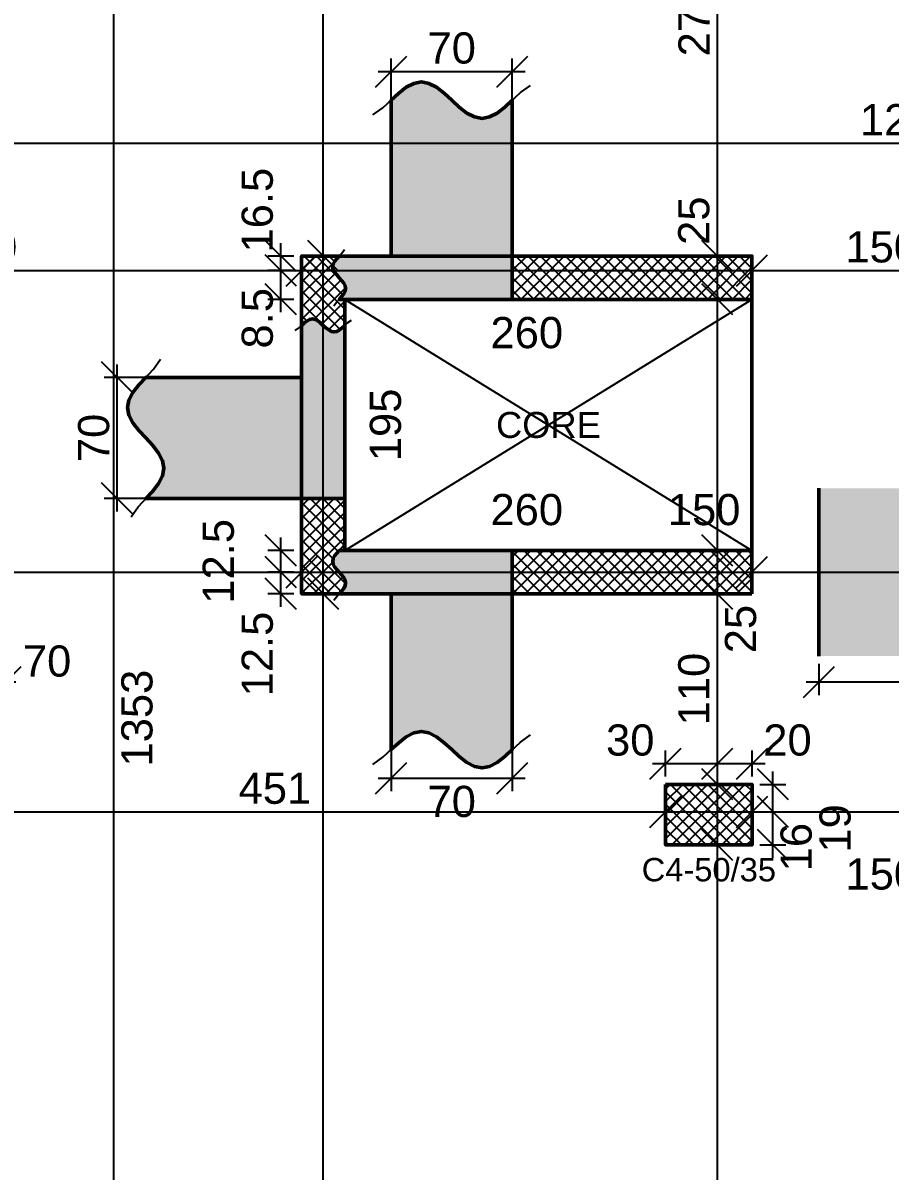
# Model space of a CAD drawing. Header units: millimetres. Extents: x -231 to 4719, y -2977 to 4533.
# Drawn here: x 427 to 928, y 3049 to 3712 of the extents above; entities that cross this region are included whole.
import ezdxf
from ezdxf.enums import TextEntityAlignment as Align

# ---------------------------------------------------------------- set-up
doc = ezdxf.new("R2010")
doc.units = ezdxf.units.MM
for name, color, linetype, lineweight in [('COLUMN', 4, 'Continuous', 50), ('OPENING', 90, 'Continuous', 50), ('WALL', 1, 'Continuous', 50)]:
    doc.layers.add(name, color=color, linetype=linetype, lineweight=lineweight)
for name, color, linetype in [('FW_AXIS', 7, 'Continuous'), ('FW_COLUMN_HATCH', 8, 'Continuous'), ('FW_DIM', 7, 'Continuous'), ('FW_OPENING', 1, 'Continuous'), ('FW_SLAB_SECTION', 8, 'Continuous'), ('FW_TEXT', 7, 'Continuous'), ('FW_WALL_HATCH', 8, 'Continuous'), ('FW_WALL_SECTION', 8, 'Continuous')]:
    doc.layers.add(name, color=color, linetype=linetype)
doc.styles.add('REBAR_TXT', font='arial.ttf')
doc.styles.get("Standard").update_dxf_attribs({"font": 'arial.ttf'})
doc.dimstyles.new('FW_DIM', dxfattribs={"dimtxt": 18, "dimasz": 9, "dimexe": 7.5, "dimexo": 4.5, "dimgap": 4.5, "dimtad": 1, "dimdec": 0, "dimtxsty": 'Standard', "dimtsz": 9, "dimcen": 2.5, "dimdle": 7.5, "dimclrd": 256, "dimclre": 256, "dimclrt": 7, "dimazin": 3, "dimtfac": 1, "dimtmove": 2, "dimatfit": 3})

# ---------------------------------------------------------------- blocks, each defined once
blk = doc.blocks.new('_OBLIQUE')
at = {"color": 0, "linetype": 'BYBLOCK'}
blk.add_line((-0.5, -0.5), (0.5, 0.5), dxfattribs=at)
blk = doc.blocks.new('*D4')
for p, q in [((639.7, 3377.88), (639.7, 3268.38)), ((709.7, 3377.88), (709.7, 3268.38)), ((632.2, 3275.88), (717.2, 3275.88))]:
    blk.add_line(p, q)
at = {"layer": 'Defpoints'}
for p in [(639.7, 3382.38), (709.7, 3382.38), (639.7, 3275.88)]:
    blk.add_point(p, dxfattribs=at)
at = {"layer": 'FW_DIM', "xscale": 18, "yscale": 18}
for p in [(639.7, 3275.88), (709.7, 3275.88)]:
    blk.add_blockref('_OBLIQUE', p, dxfattribs=at)
at = {"layer": 'FW_DIM', "color": 7, "insert": (674.7, 3262.38), "char_height": 18, "attachment_point": 5}
blk.add_mtext('70', dxfattribs=at)
blk = doc.blocks.new('*D5')
for p, q in [((639.7, 3581.83), (639.7, 3691.33)), ((709.7, 3581.83), (709.7, 3691.33)), ((632.2, 3683.83), (717.2, 3683.83))]:
    blk.add_line(p, q)
at = {"layer": 'Defpoints'}
for p in [(639.7, 3683.83), (639.7, 3577.33), (709.7, 3577.33)]:
    blk.add_point(p, dxfattribs=at)
at = {"layer": 'FW_DIM', "xscale": 18, "yscale": 18}
for p in [(639.7, 3683.83), (709.7, 3683.83)]:
    blk.add_blockref('_OBLIQUE', p, dxfattribs=at)
at = {"layer": 'FW_DIM', "color": 7, "insert": (674.7, 3697.33), "char_height": 18, "attachment_point": 5}
blk.add_mtext('70', dxfattribs=at)
blk = doc.blocks.new('*D6')
for p, q in [((481.51, 3429.82), (481.51, 3514.82)), ((583.51, 3507.32), (474.01, 3507.32)), ((583.51, 3437.32), (474.01, 3437.32))]:
    blk.add_line(p, q)
at = {"layer": 'Defpoints'}
for p in [(588.01, 3507.32), (481.51, 3437.32), (588.01, 3437.32)]:
    blk.add_point(p, dxfattribs=at)
at = {"layer": 'FW_DIM', "xscale": 18, "yscale": 18, "rotation": 90}
for p in [(481.51, 3507.32), (481.51, 3437.32)]:
    blk.add_blockref('_OBLIQUE', p, dxfattribs=at)
at = {"layer": 'FW_DIM', "color": 7, "insert": (468.01, 3472.32), "char_height": 18, "attachment_point": 5, "rotation": 90}
blk.add_mtext('70', dxfattribs=at)
blk = doc.blocks.new('*D14')
for p, q in [((347.03, 3341.92), (347.03, 3323.92)), ((417.03, 3341.92), (417.03, 3323.92)), ((423.03, 3331.42), (339.53, 3331.42))]:
    blk.add_line(p, q)
at = {"layer": 'Defpoints'}
for p in [(347.03, 3346.42), (417.03, 3346.42), (347.03, 3331.42)]:
    blk.add_point(p, dxfattribs=at)
at = {"layer": 'FW_DIM', "xscale": 18, "yscale": 18}
for p in [(347.03, 3331.42), (417.03, 3331.42)]:
    blk.add_blockref('_OBLIQUE', p, dxfattribs=at)
at = {"layer": 'FW_DIM', "color": 7, "insert": (441.03, 3343.42), "char_height": 18, "attachment_point": 5}
blk.add_mtext('70', dxfattribs=at)
blk = doc.blocks.new('*D15')
for p, q in [((886.81, 3341.92), (886.81, 3323.92)), ((956.81, 3341.92), (956.81, 3323.92)), ((962.81, 3331.42), (879.31, 3331.42))]:
    blk.add_line(p, q)
at = {"layer": 'Defpoints'}
for p in [(886.81, 3346.42), (956.81, 3346.42), (886.81, 3331.42)]:
    blk.add_point(p, dxfattribs=at)
at = {"layer": 'FW_DIM', "xscale": 18, "yscale": 18}
for p in [(886.81, 3331.42), (956.81, 3331.42)]:
    blk.add_blockref('_OBLIQUE', p, dxfattribs=at)
at = {"layer": 'FW_DIM', "color": 7, "insert": (980.81, 3343.42), "char_height": 18, "attachment_point": 5}
blk.add_mtext('70', dxfattribs=at)
blk = doc.blocks.new('*D34')
for p, q in [((576.01, 3374.88), (576.01, 3402.35)), ((583.51, 3394.85), (568.51, 3394.85)), ((583.51, 3382.38), (568.51, 3382.38))]:
    blk.add_line(p, q)
at = {"layer": 'Defpoints'}
for p in [(588.01, 3394.85), (576.01, 3382.38), (588.01, 3382.38)]:
    blk.add_point(p, dxfattribs=at)
at = {"layer": 'FW_DIM', "xscale": 18, "yscale": 18, "rotation": 90}
for p in [(576.01, 3394.85), (576.01, 3382.38)]:
    blk.add_blockref('_OBLIQUE', p, dxfattribs=at)
at = {"layer": 'FW_DIM', "color": 7, "insert": (562.51, 3347.58), "char_height": 18, "attachment_point": 5, "rotation": 90}
blk.add_mtext('12.5', dxfattribs=at)
blk = doc.blocks.new('*D35')
for p, q in [((576.01, 3387.35), (576.01, 3414.82)), ((583.51, 3407.32), (568.51, 3407.32)), ((583.51, 3394.85), (568.51, 3394.85))]:
    blk.add_line(p, q)
at = {"layer": 'Defpoints'}
for p in [(588.01, 3407.32), (576.01, 3394.85), (588.01, 3394.85)]:
    blk.add_point(p, dxfattribs=at)
at = {"layer": 'FW_DIM', "xscale": 18, "yscale": 18, "rotation": 90}
for p in [(576.01, 3407.32), (576.01, 3394.85)]:
    blk.add_blockref('_OBLIQUE', p, dxfattribs=at)
at = {"layer": 'FW_DIM', "color": 7, "insert": (540.01, 3401.08), "char_height": 18, "attachment_point": 5, "rotation": 90}
blk.add_mtext('12.5', dxfattribs=at)
blk = doc.blocks.new('*D36')
for p, q in [((576.01, 3544.85), (576.01, 3576.52)), ((583.51, 3569.02), (568.51, 3569.02)), ((583.51, 3552.35), (568.51, 3552.35))]:
    blk.add_line(p, q)
at = {"layer": 'Defpoints'}
for p in [(588.01, 3569.02), (576.01, 3552.35), (588.01, 3552.35)]:
    blk.add_point(p, dxfattribs=at)
at = {"layer": 'FW_DIM', "xscale": 18, "yscale": 18, "rotation": 90}
for p in [(576.01, 3569.02), (576.01, 3552.35)]:
    blk.add_blockref('_OBLIQUE', p, dxfattribs=at)
at = {"layer": 'FW_DIM', "color": 7, "insert": (562.51, 3603.82), "char_height": 18, "attachment_point": 5, "rotation": 90}
blk.add_mtext('16.5', dxfattribs=at)
blk = doc.blocks.new('*D37')
for p, q in [((576.01, 3561.52), (576.01, 3584.83)), ((583.51, 3577.33), (568.51, 3577.33)), ((583.51, 3569.02), (568.51, 3569.02))]:
    blk.add_line(p, q)
at = {"layer": 'Defpoints'}
for p in [(588.01, 3577.33), (576.01, 3569.02), (588.01, 3569.02)]:
    blk.add_point(p, dxfattribs=at)
at = {"layer": 'FW_DIM', "xscale": 18, "yscale": 18, "rotation": 90}
for p in [(576.01, 3577.33), (576.01, 3569.02)]:
    blk.add_blockref('_OBLIQUE', p, dxfattribs=at)
at = {"layer": 'FW_DIM', "color": 7, "insert": (562.51, 3541.42), "char_height": 18, "attachment_point": 5, "rotation": 90}
blk.add_mtext('8.5', dxfattribs=at)
blk = doc.blocks.new('*D60')
for p, q in [((798.2, 3276.82), (798.2, 3291.82)), ((828.11, 3276.82), (828.11, 3291.82)), ((790.7, 3284.32), (835.61, 3284.32))]:
    blk.add_line(p, q)
at = {"layer": 'Defpoints'}
for p in [(798.2, 3284.32), (798.2, 3272.32), (828.11, 3272.32)]:
    blk.add_point(p, dxfattribs=at)
at = {"layer": 'FW_DIM', "xscale": 18, "yscale": 18}
for p in [(798.2, 3284.32), (828.11, 3284.32)]:
    blk.add_blockref('_OBLIQUE', p, dxfattribs=at)
at = {"layer": 'FW_DIM', "color": 7, "insert": (777.8, 3297.82), "char_height": 18, "attachment_point": 5}
blk.add_mtext('30', dxfattribs=at)
blk = doc.blocks.new('*D61')
for p, q in [((828.11, 3276.82), (828.11, 3291.82)), ((848.21, 3276.82), (848.21, 3291.82)), ((820.61, 3284.32), (855.71, 3284.32))]:
    blk.add_line(p, q)
at = {"layer": 'Defpoints'}
for p in [(828.11, 3284.32), (828.11, 3272.32), (848.21, 3272.32)]:
    blk.add_point(p, dxfattribs=at)
at = {"layer": 'FW_DIM', "xscale": 18, "yscale": 18}
for p in [(828.11, 3284.32), (848.21, 3284.32)]:
    blk.add_blockref('_OBLIQUE', p, dxfattribs=at)
at = {"layer": 'FW_DIM', "color": 7, "insert": (868.61, 3297.82), "char_height": 18, "attachment_point": 5}
blk.add_mtext('20', dxfattribs=at)
blk = doc.blocks.new('*D62')
for p, q in [((860.21, 3229.84), (860.21, 3263.99)), ((852.71, 3256.49), (867.71, 3256.49)), ((852.71, 3237.34), (867.71, 3237.34))]:
    blk.add_line(p, q)
at = {"layer": 'Defpoints'}
for p in [(848.21, 3256.49), (848.21, 3237.34), (860.21, 3237.34)]:
    blk.add_point(p, dxfattribs=at)
at = {"layer": 'FW_DIM', "xscale": 18, "yscale": 18, "rotation": 90}
for p in [(860.21, 3256.49), (860.21, 3237.34)]:
    blk.add_blockref('_OBLIQUE', p, dxfattribs=at)
at = {"layer": 'FW_DIM', "color": 7, "insert": (896.21, 3246.91), "char_height": 18, "attachment_point": 5, "rotation": 90}
blk.add_mtext('19', dxfattribs=at)
blk = doc.blocks.new('*D63')
for p, q in [((860.21, 3248.99), (860.21, 3279.82)), ((852.71, 3272.32), (867.71, 3272.32)), ((852.71, 3256.49), (867.71, 3256.49))]:
    blk.add_line(p, q)
at = {"layer": 'Defpoints'}
for p in [(848.21, 3272.32), (848.21, 3256.49), (860.21, 3256.49)]:
    blk.add_point(p, dxfattribs=at)
at = {"layer": 'FW_DIM', "xscale": 18, "yscale": 18, "rotation": 90}
for p in [(860.21, 3272.32), (860.21, 3256.49)]:
    blk.add_blockref('_OBLIQUE', p, dxfattribs=at)
at = {"layer": 'FW_DIM', "color": 7, "insert": (873.71, 3236.09), "char_height": 18, "attachment_point": 5, "rotation": 90}
blk.add_mtext('16', dxfattribs=at)
blk = doc.blocks.new('*D73')
for p, q in [((347, 3260.99), (347, 3263.99)), ((798.2, 3260.99), (798.2, 3263.99)), ((339.5, 3256.49), (805.7, 3256.49))]:
    blk.add_line(p, q)
at = {"layer": 'Defpoints'}
for p in [(347, 3256.49), (347, 3256.49), (798.2, 3256.49)]:
    blk.add_point(p, dxfattribs=at)
at = {"layer": 'FW_DIM', "xscale": 18, "yscale": 18}
for p in [(347, 3256.49), (798.2, 3256.49)]:
    blk.add_blockref('_OBLIQUE', p, dxfattribs=at)
at = {"layer": 'FW_DIM', "color": 7, "insert": (572.6, 3269.99), "char_height": 18, "attachment_point": 5}
blk.add_mtext('451', dxfattribs=at)
blk = doc.blocks.new('*D74')
for p, q in [((798.2, 3260.99), (798.2, 3263.99)), ((848.21, 3260.99), (848.21, 3263.99)), ((790.7, 3256.49), (855.71, 3256.49))]:
    blk.add_line(p, q)
at = {"layer": 'Defpoints'}
for p in [(798.2, 3256.49), (798.2, 3256.49), (848.21, 3256.49)]:
    blk.add_point(p, dxfattribs=at)
at = {"layer": 'FW_DIM', "xscale": 18, "yscale": 18}
for p in [(798.2, 3256.49), (848.21, 3256.49)]:
    blk.add_blockref('_OBLIQUE', p, dxfattribs=at)
blk = doc.blocks.new('*D75')
for p, q in [((848.21, 3260.99), (848.21, 3263.99)), ((997.99, 3260.99), (997.99, 3263.99)), ((840.71, 3256.49), (1005.49, 3256.49))]:
    blk.add_line(p, q)
at = {"layer": 'Defpoints'}
for p in [(848.21, 3256.49), (848.21, 3256.49), (997.99, 3256.49)]:
    blk.add_point(p, dxfattribs=at)
at = {"layer": 'FW_DIM', "xscale": 18, "yscale": 18}
for p in [(848.21, 3256.49), (997.99, 3256.49)]:
    blk.add_blockref('_OBLIQUE', p, dxfattribs=at)
at = {"layer": 'FW_DIM', "color": 7, "insert": (923.1, 3220.49), "char_height": 18, "attachment_point": 5}
blk.add_mtext('150', dxfattribs=at)
blk = doc.blocks.new('*D79')
for p, q in [((0, 3399.35), (0, 3402.35)), ((588.01, 3399.35), (588.01, 3402.35)), ((-7.5, 3394.85), (595.51, 3394.85))]:
    blk.add_line(p, q)
at = {"layer": 'Defpoints'}
for p in [(0, 3394.85), (0, 3394.85), (588.01, 3394.85)]:
    blk.add_point(p, dxfattribs=at)
at = {"layer": 'FW_DIM', "xscale": 18, "yscale": 18}
for p in [(0, 3394.85), (588.01, 3394.85)]:
    blk.add_blockref('_OBLIQUE', p, dxfattribs=at)
at = {"layer": 'FW_DIM', "color": 7, "insert": (294.01, 3408.35), "char_height": 18, "attachment_point": 5}
blk.add_mtext('588', dxfattribs=at)
blk = doc.blocks.new('*D80')
for p, q in [((588.01, 3399.35), (588.01, 3402.35)), ((848.07, 3399.35), (848.07, 3402.35)), ((580.51, 3394.85), (855.57, 3394.85))]:
    blk.add_line(p, q)
at = {"layer": 'Defpoints'}
for p in [(588.01, 3394.85), (588.01, 3394.85), (848.07, 3394.85)]:
    blk.add_point(p, dxfattribs=at)
at = {"layer": 'FW_DIM', "xscale": 18, "yscale": 18}
for p in [(588.01, 3394.85), (848.07, 3394.85)]:
    blk.add_blockref('_OBLIQUE', p, dxfattribs=at)
at = {"layer": 'FW_DIM', "color": 7, "insert": (718.04, 3430.85), "char_height": 18, "attachment_point": 5}
blk.add_mtext('260', dxfattribs=at)
blk = doc.blocks.new('*D81')
for p, q in [((848.07, 3399.35), (848.07, 3402.35)), ((998.01, 3399.35), (998.01, 3402.35)), ((840.57, 3394.85), (1005.51, 3394.85))]:
    blk.add_line(p, q)
at = {"layer": 'Defpoints'}
for p in [(848.07, 3394.85), (848.07, 3394.85), (998.01, 3394.85)]:
    blk.add_point(p, dxfattribs=at)
at = {"layer": 'FW_DIM', "xscale": 18, "yscale": 18}
for p in [(848.07, 3394.85), (998.01, 3394.85)]:
    blk.add_blockref('_OBLIQUE', p, dxfattribs=at)
at = {"layer": 'FW_DIM', "color": 7, "insert": (820.47, 3430.85), "char_height": 18, "attachment_point": 5}
blk.add_mtext('150', dxfattribs=at)
blk = doc.blocks.new('*D83')
for p, q in [((217.67, 3573.52), (217.67, 3576.52)), ((588.01, 3573.52), (588.01, 3576.52)), ((210.17, 3569.02), (595.51, 3569.02))]:
    blk.add_line(p, q)
at = {"layer": 'Defpoints'}
for p in [(217.67, 3569.02), (217.67, 3569.02), (588.01, 3569.02)]:
    blk.add_point(p, dxfattribs=at)
at = {"layer": 'FW_DIM', "xscale": 18, "yscale": 18}
for p in [(217.67, 3569.02), (588.01, 3569.02)]:
    blk.add_blockref('_OBLIQUE', p, dxfattribs=at)
at = {"layer": 'FW_DIM', "color": 7, "insert": (402.84, 3582.52), "char_height": 18, "attachment_point": 5}
blk.add_mtext('370', dxfattribs=at)
blk = doc.blocks.new('*D84')
for p, q in [((588.01, 3573.52), (588.01, 3576.52)), ((848.1, 3573.52), (848.1, 3576.52)), ((580.51, 3569.02), (855.6, 3569.02))]:
    blk.add_line(p, q)
at = {"layer": 'Defpoints'}
for p in [(588.01, 3569.02), (588.01, 3569.02), (848.1, 3569.02)]:
    blk.add_point(p, dxfattribs=at)
at = {"layer": 'FW_DIM', "xscale": 18, "yscale": 18}
for p in [(588.01, 3569.02), (848.1, 3569.02)]:
    blk.add_blockref('_OBLIQUE', p, dxfattribs=at)
at = {"layer": 'FW_DIM', "color": 7, "insert": (718.06, 3533.02), "char_height": 18, "attachment_point": 5}
blk.add_mtext('260', dxfattribs=at)
blk = doc.blocks.new('*D85')
for p, q in [((848.1, 3573.52), (848.1, 3576.52)), ((998.01, 3573.52), (998.01, 3576.52)), ((840.6, 3569.02), (1005.51, 3569.02))]:
    blk.add_line(p, q)
at = {"layer": 'Defpoints'}
for p in [(848.1, 3569.02), (848.1, 3569.02), (998.01, 3569.02)]:
    blk.add_point(p, dxfattribs=at)
at = {"layer": 'FW_DIM', "xscale": 18, "yscale": 18}
for p in [(848.1, 3569.02), (998.01, 3569.02)]:
    blk.add_blockref('_OBLIQUE', p, dxfattribs=at)
at = {"layer": 'FW_DIM', "color": 7, "insert": (923.06, 3582.52), "char_height": 18, "attachment_point": 5}
blk.add_mtext('150', dxfattribs=at)
blk = doc.blocks.new('*D90')
for p, q in [((307.81, 3646.92), (307.81, 3649.92)), ((1568.99, 3646.92), (1568.99, 3649.92)), ((300.31, 3642.42), (1576.49, 3642.42))]:
    blk.add_line(p, q)
at = {"layer": 'Defpoints'}
for p in [(307.81, 3642.42), (307.81, 3642.42), (1568.99, 3642.42)]:
    blk.add_point(p, dxfattribs=at)
at = {"layer": 'FW_DIM', "xscale": 18, "yscale": 18}
for p in [(307.81, 3642.42), (1568.99, 3642.42)]:
    blk.add_blockref('_OBLIQUE', p, dxfattribs=at)
at = {"layer": 'FW_DIM', "color": 7, "insert": (938.4, 3655.92), "char_height": 18, "attachment_point": 5}
blk.add_mtext('1261', dxfattribs=at)
blk = doc.blocks.new('*D108')
for p, q in [((479.51, 2626.33), (479.51, 3994.81)), ((475.01, 3987.31), (472.01, 3987.31)), ((475.01, 2633.83), (472.01, 2633.83))]:
    blk.add_line(p, q)
at = {"layer": 'Defpoints'}
for p in [(479.51, 3987.31), (479.51, 2633.83), (479.51, 2633.83)]:
    blk.add_point(p, dxfattribs=at)
at = {"layer": 'FW_DIM', "xscale": 18, "yscale": 18, "rotation": 90}
for p in [(479.51, 3987.31), (479.51, 2633.83)]:
    blk.add_blockref('_OBLIQUE', p, dxfattribs=at)
at = {"layer": 'FW_DIM', "color": 7, "insert": (493.01, 3310.57), "char_height": 18, "attachment_point": 5, "rotation": 90}
blk.add_mtext('1353', dxfattribs=at)
blk = doc.blocks.new('*D112')
for p, q in [((600.53, 2645.35), (600.53, 3389.86)), ((596.03, 3382.36), (593.03, 3382.36)), ((596.03, 2652.85), (593.03, 2652.85))]:
    blk.add_line(p, q)
at = {"layer": 'Defpoints'}
for p in [(600.53, 3382.36), (600.53, 2652.85), (600.53, 2652.85)]:
    blk.add_point(p, dxfattribs=at)
at = {"layer": 'FW_DIM', "xscale": 18, "yscale": 18, "rotation": 90}
for p in [(600.53, 3382.36), (600.53, 2652.85)]:
    blk.add_blockref('_OBLIQUE', p, dxfattribs=at)
at = {"layer": 'FW_DIM', "color": 7, "insert": (587.03, 3017.61), "char_height": 18, "attachment_point": 5, "rotation": 90}
blk.add_mtext('730', dxfattribs=at)
blk = doc.blocks.new('*D113')
for p, q in [((600.53, 3374.86), (600.53, 3584.83)), ((596.03, 3577.33), (593.03, 3577.33)), ((596.03, 3382.36), (593.03, 3382.36))]:
    blk.add_line(p, q)
at = {"layer": 'Defpoints'}
for p in [(600.53, 3577.33), (600.53, 3382.36), (600.53, 3382.36)]:
    blk.add_point(p, dxfattribs=at)
at = {"layer": 'FW_DIM', "xscale": 18, "yscale": 18, "rotation": 90}
for p in [(600.53, 3577.33), (600.53, 3382.36)]:
    blk.add_blockref('_OBLIQUE', p, dxfattribs=at)
at = {"layer": 'FW_DIM', "color": 7, "insert": (636.53, 3479.85), "char_height": 18, "attachment_point": 5, "rotation": 90}
blk.add_mtext('195', dxfattribs=at)
blk = doc.blocks.new('*D114')
for p, q in [((600.53, 3569.83), (600.53, 4214.79)), ((596.03, 4207.29), (593.03, 4207.29)), ((596.03, 3577.33), (593.03, 3577.33))]:
    blk.add_line(p, q)
at = {"layer": 'Defpoints'}
for p in [(600.53, 4207.29), (600.53, 3577.33), (600.53, 3577.33)]:
    blk.add_point(p, dxfattribs=at)
at = {"layer": 'FW_DIM', "xscale": 18, "yscale": 18, "rotation": 90}
for p in [(600.53, 4207.29), (600.53, 3577.33)]:
    blk.add_blockref('_OBLIQUE', p, dxfattribs=at)
at = {"layer": 'FW_DIM', "color": 7, "insert": (587.03, 3892.31), "char_height": 18, "attachment_point": 5, "rotation": 90}
blk.add_mtext('630', dxfattribs=at)
blk = doc.blocks.new('*D116')
for p, q in [((828.11, 2645.35), (828.11, 3244.84)), ((823.61, 3237.34), (820.61, 3237.34)), ((823.61, 2652.85), (820.61, 2652.85))]:
    blk.add_line(p, q)
at = {"layer": 'Defpoints'}
for p in [(828.11, 3237.34), (828.11, 2652.85), (828.11, 2652.85)]:
    blk.add_point(p, dxfattribs=at)
at = {"layer": 'FW_DIM', "xscale": 18, "yscale": 18, "rotation": 90}
for p in [(828.11, 3237.34), (828.11, 2652.85)]:
    blk.add_blockref('_OBLIQUE', p, dxfattribs=at)
at = {"layer": 'FW_DIM', "color": 7, "insert": (814.61, 2838.04), "char_height": 18, "attachment_point": 5, "rotation": 90}
blk.add_mtext('584', dxfattribs=at)
blk = doc.blocks.new('*D117')
for p, q in [((828.11, 3229.84), (828.11, 3279.82)), ((823.61, 3272.32), (820.61, 3272.32)), ((823.61, 3237.34), (820.61, 3237.34))]:
    blk.add_line(p, q)
at = {"layer": 'Defpoints'}
for p in [(828.11, 3272.32), (828.11, 3237.34), (828.11, 3237.34)]:
    blk.add_point(p, dxfattribs=at)
at = {"layer": 'FW_DIM', "xscale": 18, "yscale": 18, "rotation": 90}
for p in [(828.11, 3272.32), (828.11, 3237.34)]:
    blk.add_blockref('_OBLIQUE', p, dxfattribs=at)
blk = doc.blocks.new('*D118')
for p, q in [((828.11, 3264.82), (828.11, 3389.88)), ((823.61, 3382.38), (820.61, 3382.38)), ((823.61, 3272.32), (820.61, 3272.32))]:
    blk.add_line(p, q)
at = {"layer": 'Defpoints'}
for p in [(828.11, 3382.38), (828.11, 3272.32), (828.11, 3272.32)]:
    blk.add_point(p, dxfattribs=at)
at = {"layer": 'FW_DIM', "xscale": 18, "yscale": 18, "rotation": 90}
for p in [(828.11, 3382.38), (828.11, 3272.32)]:
    blk.add_blockref('_OBLIQUE', p, dxfattribs=at)
at = {"layer": 'FW_DIM', "color": 7, "insert": (814.61, 3327.35), "char_height": 18, "attachment_point": 5, "rotation": 90}
blk.add_mtext('110', dxfattribs=at)
blk = doc.blocks.new('*D119')
for p, q in [((828.11, 3374.88), (828.11, 3414.81)), ((823.61, 3407.31), (820.61, 3407.31)), ((823.61, 3382.38), (820.61, 3382.38))]:
    blk.add_line(p, q)
at = {"layer": 'Defpoints'}
for p in [(828.11, 3407.31), (828.11, 3382.38), (828.11, 3382.38)]:
    blk.add_point(p, dxfattribs=at)
at = {"layer": 'FW_DIM', "xscale": 18, "yscale": 18, "rotation": 90}
for p in [(828.11, 3407.31), (828.11, 3382.38)]:
    blk.add_blockref('_OBLIQUE', p, dxfattribs=at)
at = {"layer": 'FW_DIM', "color": 7, "insert": (841.61, 3361.98), "char_height": 18, "attachment_point": 5, "rotation": 90}
blk.add_mtext('25', dxfattribs=at)
blk = doc.blocks.new('*D120')
for p, q in [((828.11, 3544.85), (828.11, 3584.83)), ((823.61, 3577.33), (820.61, 3577.33)), ((823.61, 3552.35), (820.61, 3552.35))]:
    blk.add_line(p, q)
at = {"layer": 'Defpoints'}
for p in [(828.11, 3577.33), (828.11, 3552.35), (828.11, 3552.35)]:
    blk.add_point(p, dxfattribs=at)
at = {"layer": 'FW_DIM', "xscale": 18, "yscale": 18, "rotation": 90}
for p in [(828.11, 3577.33), (828.11, 3552.35)]:
    blk.add_blockref('_OBLIQUE', p, dxfattribs=at)
at = {"layer": 'FW_DIM', "color": 7, "insert": (814.61, 3597.73), "char_height": 18, "attachment_point": 5, "rotation": 90}
blk.add_mtext('25', dxfattribs=at)
blk = doc.blocks.new('*D121')
for p, q in [((828.11, 3569.83), (828.11, 3857.33)), ((823.61, 3849.83), (820.61, 3849.83)), ((823.61, 3577.33), (820.61, 3577.33))]:
    blk.add_line(p, q)
at = {"layer": 'Defpoints'}
for p in [(828.11, 3849.83), (828.11, 3577.33), (828.11, 3577.33)]:
    blk.add_point(p, dxfattribs=at)
at = {"layer": 'FW_DIM', "xscale": 18, "yscale": 18, "rotation": 90}
for p in [(828.11, 3849.83), (828.11, 3577.33)]:
    blk.add_blockref('_OBLIQUE', p, dxfattribs=at)
at = {"layer": 'FW_DIM', "color": 7, "insert": (814.61, 3713.58), "char_height": 18, "attachment_point": 5, "rotation": 90}
blk.add_mtext('272', dxfattribs=at)

msp = doc.modelspace()

# ---------------------------------------------------------------- hatches: boundary and pattern name
at = {"layer": 'FW_COLUMN_HATCH'}
h = msp.add_hatch(dxfattribs=at)
h.set_pattern_fill('ANSI37', scale=1.6)
h.paths.add_polyline_path([(798.2, 3272.32), (848.21, 3272.32), (848.21, 3237.34), (798.2, 3237.34), (798.2, 3272.32)])
at = {"layer": 'FW_SLAB_SECTION'}
h = msp.add_hatch(color=8, dxfattribs=at)
h.dxf.hatch_style = 1
h.paths.add_polyline_path([(956.81, 3346.42), (956.81, 3443.27), (886.81, 3443.27), (886.81, 3346.42), (956.81, 3346.42)])
at = {"layer": 'FW_WALL_HATCH'}
h = msp.add_hatch(dxfattribs=at)
h.set_pattern_fill('ANSI37', scale=1.6)
h.paths.add_polyline_path([(613.04, 3552.35), (613.04, 3537.32), (611.48, 3535.88), (609.91, 3534.66), (608.35, 3533.85), (606.79, 3533.56), (605.22, 3533.85), (603.66, 3534.66), (602.09, 3535.88), (600.53, 3537.32), (598.96, 3538.75), (597.4, 3539.97), (595.83, 3540.79), (594.27, 3541.07), (592.71, 3540.79), (591.14, 3539.97), (589.58, 3538.75), (588.01, 3537.32), (588.01, 3577.33), (609.7, 3577.33), (608.27, 3575.77), (607.05, 3574.21), (606.24, 3572.65), (605.95, 3571.09), (606.24, 3569.53), (607.05, 3567.96), (608.27, 3566.4), (609.7, 3564.84), (611.13, 3563.28), (612.35, 3561.72), (613.16, 3560.16), (613.45, 3558.6), (613.16, 3557.04), (612.35, 3555.48), (611.13, 3553.92), (609.7, 3552.35), (709.7, 3552.35), (709.7, 3564.84), (709.7, 3577.33), (848.1, 3577.33), (848.1, 3552.35), (613.04, 3552.35)])
h = msp.add_hatch(dxfattribs=at)
h.set_pattern_fill('ANSI37', scale=1.6)
h.paths.add_polyline_path([(613.04, 3407.32), (609.7, 3407.32), (608.27, 3405.76), (607.05, 3404.2), (606.24, 3402.64), (605.96, 3401.08), (606.24, 3399.52), (607.05, 3397.96), (608.27, 3396.41), (609.7, 3394.85), (611.13, 3393.29), (612.34, 3391.73), (613.16, 3390.17), (613.44, 3388.61), (613.16, 3387.05), (612.34, 3385.49), (611.13, 3383.94), (609.7, 3382.38), (639.7, 3382.38), (639.7, 3382.36), (588.01, 3382.36), (588.01, 3437.32), (600.53, 3437.32), (613.04, 3437.32), (613.04, 3407.32)])
h = msp.add_hatch(dxfattribs=at)
h.set_pattern_fill('ANSI37', scale=1.6)
h.paths.add_polyline_path([(848.07, 3407.33), (848.07, 3407.31), (848.07, 3382.39), (847.99, 3382.39), (709.7, 3382.37), (709.7, 3382.38), (709.7, 3394.85), (709.7, 3407.32), (691.38, 3407.32), (848.07, 3407.33)])
at = {"layer": 'FW_WALL_SECTION'}
h = msp.add_hatch(color=8, dxfattribs=at)
h.dxf.hatch_style = 1
h.paths.add_polyline_path([(609.7, 3552.35), (611.13, 3553.92), (612.35, 3555.48), (613.16, 3557.04), (613.45, 3558.6), (613.16, 3560.16), (612.35, 3561.72), (611.13, 3563.28), (609.7, 3564.84), (608.27, 3566.4), (607.05, 3567.96), (606.24, 3569.53), (605.95, 3571.09), (606.24, 3572.65), (607.05, 3574.21), (608.27, 3575.77), (609.7, 3577.33), (639.7, 3577.33), (639.7, 3667.33), (644.07, 3671.35), (648.45, 3674.76), (652.82, 3677.03), (657.2, 3677.83), (661.57, 3677.03), (665.95, 3674.76), (670.32, 3671.35), (674.7, 3667.33), (679.07, 3663.31), (683.45, 3659.91), (687.82, 3657.63), (692.2, 3656.83), (696.57, 3657.63), (700.95, 3659.91), (705.32, 3663.31), (709.7, 3667.33), (709.7, 3577.33), (709.7, 3564.84), (709.7, 3552.35), (609.7, 3552.35)])
h = msp.add_hatch(color=8, dxfattribs=at)
h.dxf.hatch_style = 1
h.paths.add_polyline_path([(588.01, 3437.32), (498.01, 3437.32), (502.03, 3441.69), (505.44, 3446.07), (507.71, 3450.44), (508.51, 3454.82), (507.71, 3459.19), (505.44, 3463.57), (502.03, 3467.94), (498.01, 3472.32), (493.99, 3476.69), (490.59, 3481.07), (488.31, 3485.44), (487.51, 3489.82), (488.31, 3494.19), (490.59, 3498.57), (493.99, 3502.94), (498.01, 3507.32), (588.01, 3507.32), (588.01, 3537.32), (589.58, 3538.75), (591.14, 3539.97), (592.71, 3540.79), (594.27, 3541.07), (595.83, 3540.79), (597.4, 3539.97), (598.96, 3538.75), (600.53, 3537.32), (602.09, 3535.88), (603.66, 3534.66), (605.22, 3533.85), (606.79, 3533.56), (608.35, 3533.85), (609.91, 3534.66), (611.48, 3535.88), (613.04, 3537.32), (613.04, 3437.32), (600.53, 3437.32), (588.01, 3437.32)])
h = msp.add_hatch(color=8, dxfattribs=at)
h.dxf.hatch_style = 1
h.paths.add_polyline_path([(709.7, 3382.38), (709.7, 3292.38), (705.32, 3288.36), (700.95, 3284.95), (696.57, 3282.68), (692.2, 3281.88), (687.82, 3282.68), (683.45, 3284.95), (679.07, 3288.36), (674.7, 3292.38), (670.32, 3296.39), (665.95, 3299.8), (661.57, 3302.08), (657.2, 3302.88), (652.82, 3302.08), (648.45, 3299.8), (644.07, 3296.39), (639.7, 3292.38), (639.7, 3382.38), (609.7, 3382.38), (611.13, 3383.94), (612.34, 3385.49), (613.16, 3387.05), (613.44, 3388.61), (613.16, 3390.17), (612.34, 3391.73), (611.13, 3393.29), (609.7, 3394.85), (608.27, 3396.41), (607.05, 3397.96), (606.24, 3399.52), (605.96, 3401.08), (606.24, 3402.64), (607.05, 3404.2), (608.27, 3405.76), (609.7, 3407.32), (709.7, 3407.32), (709.7, 3394.85), (709.7, 3382.38)])

# ---------------------------------------------------------------- linework, layer by layer
at = {"layer": 'COLUMN'}
msp.add_lwpolyline([(798.2, 3272.32), (848.21, 3272.32), (848.21, 3237.34), (798.2, 3237.34)], close=True, dxfattribs=at)
at = {"layer": 'FW_AXIS', "color": 8}
for p, q in [((479.51, 2617.31), (479.51, 4207.31)), ((600.53, 2617.31), (600.53, 4207.31)), ((828.11, 2617.31), (828.11, 4207.31)), ((0, 3642.42), (1569.04, 3642.42)), ((0, 3569.02), (1569.04, 3569.02)), ((0, 3394.85), (1569.04, 3394.85)), ((0, 3256.49), (1569.04, 3256.49))]:
    msp.add_line(p, q, dxfattribs=at)
at = {"layer": 'FW_OPENING'}
for p, q in [((613.04, 3407.31), (848.1, 3552.35)), ((613.04, 3552.35), (848.1, 3407.31))]:
    msp.add_line(p, q, dxfattribs=at)
at = {"layer": 'FW_SLAB_SECTION', "color": 7, "lineweight": 50}
msp.add_line((886.81, 3346.42), (886.81, 3443.27), dxfattribs=at)
at = {"layer": 'FW_WALL_SECTION', "lineweight": 50}
for points in [[(609.7, 3552.35), (611.13, 3553.92), (612.35, 3555.48), (613.16, 3557.04), (613.45, 3558.6), (613.16, 3560.16), (612.35, 3561.72), (611.13, 3563.28), (609.7, 3564.84), (608.27, 3566.4), (607.05, 3567.96), (606.24, 3569.53), (605.95, 3571.09), (606.24, 3572.65), (607.05, 3574.21), (608.27, 3575.77), (609.7, 3577.33), (639.7, 3577.33), (639.7, 3667.33), (644.07, 3671.35), (648.45, 3674.76), (652.82, 3677.03), (657.2, 3677.83), (661.57, 3677.03), (665.95, 3674.76), (670.32, 3671.35), (674.7, 3667.33), (679.07, 3663.31), (683.45, 3659.91), (687.82, 3657.63), (692.2, 3656.83), (696.57, 3657.63), (700.95, 3659.91), (705.32, 3663.31), (709.7, 3667.33), (709.7, 3577.33), (709.7, 3564.84), (709.7, 3552.35), (609.7, 3552.35)], [(588.01, 3437.32), (498.01, 3437.32), (502.03, 3441.69), (505.44, 3446.07), (507.71, 3450.44), (508.51, 3454.82), (507.71, 3459.19), (505.44, 3463.57), (502.03, 3467.94), (498.01, 3472.32), (493.99, 3476.69), (490.59, 3481.07), (488.31, 3485.44), (487.51, 3489.82), (488.31, 3494.19), (490.59, 3498.57), (493.99, 3502.94), (498.01, 3507.32), (588.01, 3507.32), (588.01, 3537.32), (589.58, 3538.75), (591.14, 3539.97), (592.71, 3540.79), (594.27, 3541.07), (595.83, 3540.79), (597.4, 3539.97), (598.96, 3538.75), (600.53, 3537.32), (602.09, 3535.88), (603.66, 3534.66), (605.22, 3533.85), (606.79, 3533.56), (608.35, 3533.85), (609.91, 3534.66), (611.48, 3535.88), (613.04, 3537.32), (613.04, 3437.32), (600.53, 3437.32), (588.01, 3437.32)], [(709.7, 3382.38), (709.7, 3292.38), (705.32, 3288.36), (700.95, 3284.95), (696.57, 3282.68), (692.2, 3281.88), (687.82, 3282.68), (683.45, 3284.95), (679.07, 3288.36), (674.7, 3292.38), (670.32, 3296.39), (665.95, 3299.8), (661.57, 3302.08), (657.2, 3302.88), (652.82, 3302.08), (648.45, 3299.8), (644.07, 3296.39), (639.7, 3292.38), (639.7, 3382.38), (609.7, 3382.38), (611.13, 3383.94), (612.34, 3385.49), (613.16, 3387.05), (613.44, 3388.61), (613.16, 3390.17), (612.34, 3391.73), (611.13, 3393.29), (609.7, 3394.85), (608.27, 3396.41), (607.05, 3397.96), (606.24, 3399.52), (605.96, 3401.08), (606.24, 3402.64), (607.05, 3404.2), (608.27, 3405.76), (609.7, 3407.32), (709.7, 3407.32), (709.7, 3394.85), (709.7, 3382.38)]]:
    msp.add_lwpolyline(points, close=True, dxfattribs=at)
at = {"layer": 'FW_WALL_SECTION', "lineweight": 25}
for points in [[(629.2, 3658.84), (634.89, 3662.94), (640.57, 3668.16), (646.26, 3673.16), (651.95, 3676.69), (657.64, 3677.82), (663.32, 3676.28), (669.01, 3672.46), (674.7, 3667.33), (680.39, 3662.2), (686.07, 3658.38), (691.76, 3656.84), (697.45, 3657.98), (703.14, 3661.5), (708.82, 3666.51), (714.51, 3671.73), (720.2, 3675.83)], [(606.67, 3548.61), (608.13, 3550.64), (609.99, 3552.67), (611.78, 3554.7), (613.04, 3556.73), (613.44, 3558.75), (612.89, 3560.78), (611.53, 3562.81), (609.7, 3564.84), (607.87, 3566.87), (606.5, 3568.9), (605.96, 3570.93), (606.36, 3572.96), (607.62, 3574.99), (609.41, 3577.02), (611.27, 3579.05), (612.73, 3581.08)], [(584.26, 3534.28), (586.29, 3535.75), (588.33, 3537.61), (590.36, 3539.4), (592.39, 3540.66), (594.43, 3541.07), (596.46, 3540.52), (598.49, 3539.15), (600.53, 3537.32), (602.56, 3535.48), (604.6, 3534.12), (606.63, 3533.57), (608.66, 3533.97), (610.7, 3535.23), (612.73, 3537.02), (614.76, 3538.89), (616.8, 3540.35)], [(489.52, 3426.82), (493.62, 3432.5), (498.84, 3438.19), (503.85, 3443.88), (507.37, 3449.57), (508.5, 3455.25), (506.97, 3460.94), (503.14, 3466.63), (498.01, 3472.32), (492.88, 3478), (489.06, 3483.69), (487.52, 3489.38), (488.66, 3495.07), (492.18, 3500.75), (497.19, 3506.44), (502.41, 3512.13), (506.51, 3517.82)], [(606.67, 3378.64), (608.13, 3380.66), (609.99, 3382.69), (611.78, 3384.71), (613.03, 3386.74), (613.44, 3388.77), (612.89, 3390.79), (611.53, 3392.82), (609.7, 3394.85), (607.87, 3396.87), (606.51, 3398.9), (605.96, 3400.93), (606.37, 3402.95), (607.62, 3404.98), (609.41, 3407.01), (611.27, 3409.03), (612.73, 3411.06)], [(629.2, 3283.88), (634.89, 3287.98), (640.57, 3293.2), (646.26, 3298.21), (651.95, 3301.73), (657.64, 3302.87), (663.32, 3301.33), (669.01, 3297.51), (674.7, 3292.38), (680.39, 3287.25), (686.07, 3283.42), (691.76, 3281.88), (697.45, 3283.02), (703.14, 3286.54), (708.82, 3291.55), (714.51, 3296.77), (720.2, 3300.87)]]:
    msp.add_lwpolyline(points, dxfattribs=at)
at = {"layer": 'OPENING'}
msp.add_lwpolyline([(848.1, 3552.35), (613.04, 3552.35), (613.04, 3407.31), (848.1, 3407.31)], close=True, dxfattribs=at)
at = {"layer": 'WALL'}
msp.add_lwpolyline([(847.99, 3382.39), (588.01, 3382.36), (588.01, 3577.33), (848.1, 3577.33), (848.1, 3552.35), (613.04, 3552.35), (613.04, 3407.31), (848.07, 3407.33), (848.07, 3407.31), (848.07, 3382.39)], dxfattribs=at)

# ---------------------------------------------------------------- texts
at = {"layer": 'FW_TEXT', "color": 7, "style": 'REBAR_TXT'}
msp.add_text('CORE', height=15, dxfattribs=at).set_placement((730.57, 3479.83), align=Align.MIDDLE_CENTER)
msp.add_text('C4-50/35', height=13.5, dxfattribs=at).set_placement((823.2, 3229.84), align=Align.TOP_CENTER)

# ---------------------------------------------------------------- dimensions: what is measured, and where the dimension line sits
at = {"layer": 'FW_DIM'}
for base, p1, p2, text, picture, middle in [((600.53, 3577.33), (600.53, 3577.33), (600.53, 4207.29), '630', '*D114', (587.03, 3892.31)), ((479.51, 2633.83), (479.51, 2633.83), (479.51, 3987.31), '1353', '*D108', (493.01, 3310.57)), ((828.11, 3577.33), (828.11, 3577.33), (828.11, 3849.83), '272', '*D121', (814.61, 3713.58)), ((576.01, 3552.35), (588.01, 3552.35), (588.01, 3569.02), '16.5', '*D36', (562.51, 3603.82)), ((828.11, 3552.35), (828.11, 3552.35), (828.11, 3577.33), '25', '*D120', (814.61, 3597.73)), ((576.01, 3569.02), (588.01, 3569.02), (588.01, 3577.33), '8.5', '*D37', (562.51, 3541.42)), ((600.53, 3382.36), (600.53, 3382.36), (600.53, 3577.33), '195', '*D113', (636.53, 3479.85)), ((481.51, 3437.32), (588.01, 3437.32), (588.01, 3507.32), '70', '*D6', (468.01, 3472.32)), ((576.01, 3394.85), (588.01, 3394.85), (588.01, 3407.32), '12.5', '*D35', (540.01, 3401.08)), ((828.11, 3382.38), (828.11, 3382.38), (828.11, 3407.31), '25', '*D119', (841.61, 3361.98)), ((576.01, 3382.38), (588.01, 3382.38), (588.01, 3394.85), '12.5', '*D34', (562.51, 3347.58)), ((600.53, 2652.85), (600.53, 2652.85), (600.53, 3382.36), '730', '*D112', (587.03, 3017.61)), ((828.11, 3272.32), (828.11, 3272.32), (828.11, 3382.38), '110', '*D118', (814.61, 3327.35)), ((828.11, 3237.34), (828.11, 3237.34), (828.11, 3272.32), ' ', '*D117', (828.11, 3254.83)), ((860.21, 3256.49), (848.21, 3256.49), (848.21, 3272.32), '16', '*D63', (873.71, 3236.09)), ((860.21, 3237.34), (848.21, 3237.34), (848.21, 3256.49), '19', '*D62', (896.21, 3246.91)), ((828.11, 2652.85), (828.11, 2652.85), (828.11, 3237.34), '584', '*D116', (814.61, 2838.04))]:
    dim = msp.add_linear_dim(base=base, p1=p1, p2=p2, angle=90, text=text, dimstyle='FW_DIM', override={"dimtmove": 2}, dxfattribs=at)
    dim.commit()
    dim.dimension.update_dxf_attribs({"geometry": picture, "text_midpoint": middle, "dimtype": 160})
for base, p1, p2, text, picture, middle in [((639.7, 3683.83), (639.7, 3577.33), (709.7, 3577.33), '70', '*D5', (674.7, 3697.33)), ((307.81, 3642.42), (307.81, 3642.42), (1568.99, 3642.42), '1261', '*D90', (938.4, 3655.92)), ((217.67, 3569.02), (217.67, 3569.02), (588.01, 3569.02), '370', '*D83', (402.84, 3582.52)), ((848.1, 3569.02), (848.1, 3569.02), (998.01, 3569.02), '150', '*D85', (923.06, 3582.52)), ((588.01, 3569.02), (588.01, 3569.02), (848.1, 3569.02), '260', '*D84', (718.06, 3533.02)), ((588.01, 3394.85), (588.01, 3394.85), (848.07, 3394.85), '260', '*D80', (718.04, 3430.85)), ((848.07, 3394.85), (848.07, 3394.85), (998.01, 3394.85), '150', '*D81', (820.47, 3430.85)), ((0, 3394.85), (0, 3394.85), (588.01, 3394.85), '588', '*D79', (294.01, 3408.35)), ((639.7, 3275.88), (639.7, 3382.38), (709.7, 3382.38), '70', '*D4', (674.7, 3262.38)), ((347.03, 3331.42), (347.03, 3346.42), (417.03, 3346.42), '70', '*D14', (441.03, 3343.42)), ((886.81, 3331.42), (886.81, 3346.42), (956.81, 3346.42), '70', '*D15', (980.81, 3343.42)), ((798.2, 3284.32), (798.2, 3272.32), (828.11, 3272.32), '30', '*D60', (777.8, 3297.82)), ((828.11, 3284.32), (828.11, 3272.32), (848.21, 3272.32), '20', '*D61', (868.61, 3297.82)), ((347, 3256.49), (347, 3256.49), (798.2, 3256.49), '451', '*D73', (572.6, 3269.99)), ((798.2, 3256.49), (798.2, 3256.49), (848.21, 3256.49), ' ', '*D74', (823.2, 3256.49)), ((848.21, 3256.49), (848.21, 3256.49), (997.99, 3256.49), '150', '*D75', (923.1, 3220.49))]:
    dim = msp.add_linear_dim(base=base, p1=p1, p2=p2, text=text, dimstyle='FW_DIM', override={"dimtmove": 2}, dxfattribs=at)
    dim.commit()
    dim.dimension.update_dxf_attribs({"geometry": picture, "text_midpoint": middle, "dimtype": 160})

doc.saveas('drawing.dxf')
